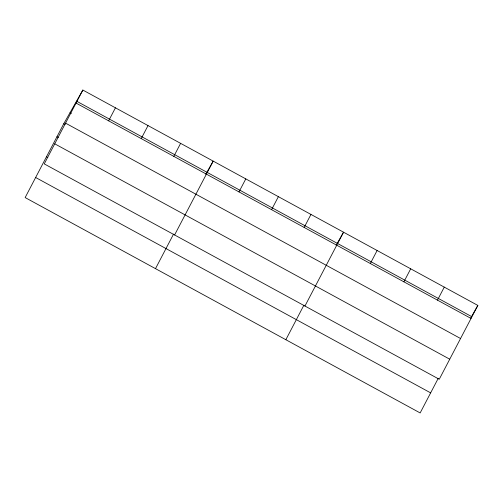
<?xml version="1.0" encoding="UTF-8"?>
<svg xmlns="http://www.w3.org/2000/svg" width="503" height="503" viewBox="0 0 503 503"><rect width="100%" height="100%" fill="white"/><g stroke="black" fill="none" stroke-linecap="round" stroke-linejoin="round"><path stroke-width="0.75" d="M82.85 90.05L44.251 163.89L439.245 379.268L477.85 305.428L82.85 90.05L63.755 123.732L25.15 197.572L420.15 412.95L438.207 378.401M108.635 120.833L115.439 107.818M141.224 138.602L148.027 125.587M173.812 156.37L180.615 143.355M155.496 268.646L173.56 234.096M174.598 234.97L213.203 161.123L205.752 174.258M238.988 191.907L245.791 178.892M271.576 209.676L278.379 196.66M304.158 227.444L310.961 214.429M285.849 339.72L303.913 305.17M304.944 306.044L343.549 232.197L336.105 245.332M370.321 263.522L377.124 250.507M403.896 281.825L410.7 268.816M437.472 300.134L444.275 287.119M470.399 318.562L477.85 305.428M76.55 101.166L471.55 316.544M76.047 103.065L471.047 318.443M70.055 112.615L71.413 113.357M65.553 123.134L460.553 338.513M63.755 123.732L65.113 124.467M56.952 136.741L58.31 137.482M54.745 143.82L449.739 359.199M46.458 156.817L47.816 157.558M35.644 177.496L430.643 392.874"/></g></svg>
